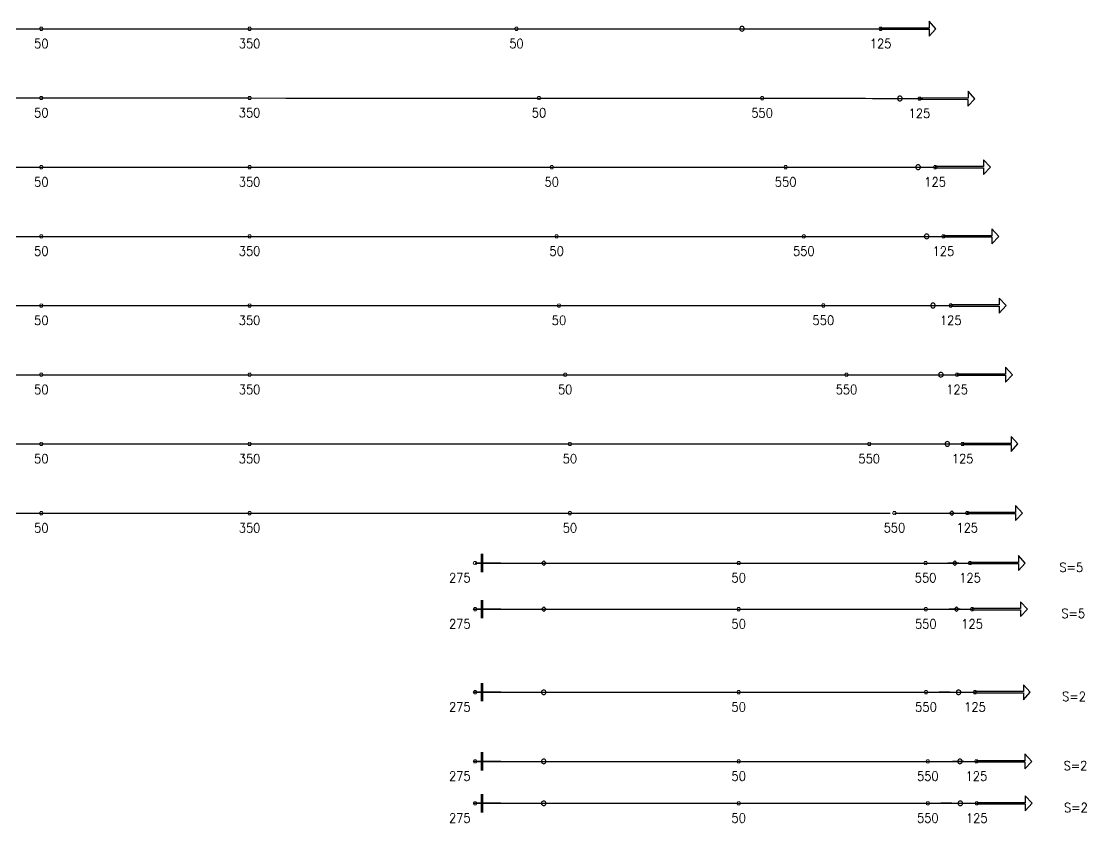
# Model space of a CAD drawing. Header units: millimetres. Extents: x -109376 to 505271, y -20580 to 113678.
# Drawn here: x 326172 to 349272, y 58290 to 75662 of the extents above; entities that cross this region are included whole.
import ezdxf

# ---------------------------------------------------------------- set-up
doc = ezdxf.new("R2010")
doc.units = ezdxf.units.MM
doc.layers.add('Current_plane_Tendon', color=7, linetype='Continuous', true_color=0xab0000)
doc.styles.get("Standard").update_dxf_attribs({"font": 'arial.ttf'})

# ---------------------------------------------------------------- blocks, each defined once
blk = doc.blocks.new('fdsfsdfdsf')
at = {"layer": 'Current_plane_Tendon', "color": 14, "linetype": 'Continuous', "true_color": 0xab0000}
for points, elevation in [([(451340, 334304, 20, 20, 0), (451320, 334338, 20, 20, 0), (451280, 334338, 20, 20, 0), (451260, 334304, 20, 20, 0), (451280, 334269, 20, 20, 0), (451320, 334269, 20, 20, 0)], -20), ([(455857, 334304, 20, 20, 0), (455837, 334338, 20, 20, 0), (455797, 334338, 20, 20, 0), (455777, 334304, 20, 20, 0), (455797, 334269, 20, 20, 0), (455837, 334269, 20, 20, 0)], 130), ([(461643, 334304, 20, 20, 0), (461623, 334338, 20, 20, 0), (461583, 334338, 20, 20, 0), (461563, 334304, 20, 20, 0), (461583, 334269, 20, 20, 0), (461623, 334269, 20, 20, 0)], -20), ([(469539, 334304, 20, 20, 0), (469519, 334338, 20, 20, 0), (469479, 334338, 20, 20, 0), (469459, 334304, 20, 20, 0), (469479, 334269, 20, 20, 0), (469519, 334269, 20, 20, 0)], 64), ([(451340, 332804, 20, 20, 0), (451320, 332838, 20, 20, 0), (451280, 332838, 20, 20, 0), (451260, 332804, 20, 20, 0), (451280, 332769, 20, 20, 0), (451320, 332769, 20, 20, 0)], -20), ([(455857, 332804, 20, 20, 0), (455837, 332838, 20, 20, 0), (455797, 332838, 20, 20, 0), (455777, 332804, 20, 20, 0), (455797, 332769, 20, 20, 0), (455837, 332769, 20, 20, 0)], 130), ([(462131, 332802, 20, 20, 0), (462111, 332836, 20, 20, 0), (462071, 332836, 20, 20, 0), (462051, 332802, 20, 20, 0), (462071, 332767, 20, 20, 0), (462111, 332767, 20, 20, 0)], -20), ([(466970, 332799, 20, 20, 0), (466950, 332834, 20, 20, 0), (466910, 332834, 20, 20, 0), (466890, 332799, 20, 20, 0), (466910, 332765, 20, 20, 0), (466950, 332765, 20, 20, 0)], 130), ([(470383, 332791, 20, 20, 0), (470363, 332825, 20, 20, 0), (470323, 332825, 20, 20, 0), (470303, 332791, 20, 20, 0), (470323, 332756, 20, 20, 0), (470363, 332756, 20, 20, 0)], 61), ([(451340, 331304, 20, 20, 0), (451320, 331338, 20, 20, 0), (451280, 331338, 20, 20, 0), (451260, 331304, 20, 20, 0), (451280, 331269, 20, 20, 0), (451320, 331269, 20, 20, 0)], -20), ([(455857, 331304, 20, 20, 0), (455837, 331338, 20, 20, 0), (455797, 331338, 20, 20, 0), (455777, 331304, 20, 20, 0), (455797, 331269, 20, 20, 0), (455837, 331269, 20, 20, 0)], 130), ([(462409, 331304, 20, 20, 0), (462389, 331338, 20, 20, 0), (462349, 331338, 20, 20, 0), (462329, 331304, 20, 20, 0), (462349, 331269, 20, 20, 0), (462389, 331269, 20, 20, 0)], -20), ([(467480, 331304, 20, 20, 0), (467460, 331338, 20, 20, 0), (467420, 331338, 20, 20, 0), (467400, 331304, 20, 20, 0), (467420, 331269, 20, 20, 0), (467460, 331269, 20, 20, 0)], 134), ([(470722, 331304, 20, 20, 0), (470702, 331338, 20, 20, 0), (470662, 331338, 20, 20, 0), (470642, 331304, 20, 20, 0), (470662, 331269, 20, 20, 0), (470702, 331269, 20, 20, 0)], 59), ([(451340, 329804, 20, 20, 0), (451320, 329838, 20, 20, 0), (451280, 329838, 20, 20, 0), (451260, 329804, 20, 20, 0), (451280, 329769, 20, 20, 0), (451320, 329769, 20, 20, 0)], -20), ([(455857, 329804, 20, 20, 0), (455837, 329838, 20, 20, 0), (455797, 329838, 20, 20, 0), (455777, 329804, 20, 20, 0), (455797, 329769, 20, 20, 0), (455837, 329769, 20, 20, 0)], 130), ([(462514, 329804, 20, 20, 0), (462494, 329838, 20, 20, 0), (462454, 329838, 20, 20, 0), (462434, 329804, 20, 20, 0), (462454, 329769, 20, 20, 0), (462494, 329769, 20, 20, 0)], -20), ([(467874, 329804, 20, 20, 0), (467854, 329838, 20, 20, 0), (467814, 329838, 20, 20, 0), (467794, 329804, 20, 20, 0), (467814, 329769, 20, 20, 0), (467854, 329769, 20, 20, 0)], 133), ([(470900, 329803, 20, 20, 0), (470880, 329838, 20, 20, 0), (470840, 329838, 20, 20, 0), (470820, 329803, 20, 20, 0), (470840, 329769, 20, 20, 0), (470880, 329769, 20, 20, 0)], 58), ([(451340, 328304, 20, 20, 0), (451320, 328338, 20, 20, 0), (451280, 328338, 20, 20, 0), (451260, 328304, 20, 20, 0), (451280, 328269, 20, 20, 0), (451320, 328269, 20, 20, 0)], -20), ([(455857, 328304, 20, 20, 0), (455837, 328338, 20, 20, 0), (455797, 328338, 20, 20, 0), (455777, 328304, 20, 20, 0), (455797, 328269, 20, 20, 0), (455837, 328269, 20, 20, 0)], 130), ([(462565, 328304, 20, 20, 0), (462545, 328338, 20, 20, 0), (462505, 328338, 20, 20, 0), (462485, 328304, 20, 20, 0), (462505, 328269, 20, 20, 0), (462545, 328269, 20, 20, 0)], -20), ([(468297, 328305, 20, 20, 0), (468277, 328339, 20, 20, 0), (468237, 328339, 20, 20, 0), (468217, 328305, 20, 20, 0), (468237, 328270, 20, 20, 0), (468277, 328270, 20, 20, 0)], 255), ([(471059, 328304, 20, 20, 0), (471039, 328339, 20, 20, 0), (470999, 328339, 20, 20, 0), (470979, 328304, 20, 20, 0), (470999, 328269, 20, 20, 0), (471039, 328269, 20, 20, 0)], 180), ([(451340, 326804, 20, 20, 0), (451320, 326838, 20, 20, 0), (451280, 326838, 20, 20, 0), (451260, 326804, 20, 20, 0), (451280, 326769, 20, 20, 0), (451320, 326769, 20, 20, 0)], -20), ([(455857, 326804, 20, 20, 0), (455837, 326838, 20, 20, 0), (455797, 326838, 20, 20, 0), (455777, 326804, 20, 20, 0), (455797, 326769, 20, 20, 0), (455837, 326769, 20, 20, 0)], 130), ([(462700, 326804, 20, 20, 0), (462680, 326838, 20, 20, 0), (462640, 326838, 20, 20, 0), (462620, 326804, 20, 20, 0), (462640, 326769, 20, 20, 0), (462680, 326769, 20, 20, 0)], -20), ([(468799, 326804, 20, 20, 0), (468779, 326838, 20, 20, 0), (468739, 326838, 20, 20, 0), (468719, 326804, 20, 20, 0), (468739, 326769, 20, 20, 0), (468779, 326769, 20, 20, 0)], 133), ([(471198, 326804, 20, 20, 0), (471178, 326839, 20, 20, 0), (471138, 326839, 20, 20, 0), (471118, 326804, 20, 20, 0), (471138, 326769, 20, 20, 0), (471178, 326769, 20, 20, 0)], 58), ([(451340, 325304, 20, 20, 0), (451320, 325338, 20, 20, 0), (451280, 325338, 20, 20, 0), (451260, 325304, 20, 20, 0), (451280, 325269, 20, 20, 0), (451320, 325269, 20, 20, 0)], -20), ([(455857, 325304, 20, 20, 0), (455837, 325338, 20, 20, 0), (455797, 325338, 20, 20, 0), (455777, 325304, 20, 20, 0), (455797, 325269, 20, 20, 0), (455837, 325269, 20, 20, 0)], 130), ([(462802, 325304, 20, 20, 0), (462782, 325338, 20, 20, 0), (462742, 325338, 20, 20, 0), (462722, 325304, 20, 20, 0), (462742, 325269, 20, 20, 0), (462782, 325269, 20, 20, 0)], -20), ([(469293, 325304, 20, 20, 0), (469273, 325338, 20, 20, 0), (469233, 325338, 20, 20, 0), (469213, 325304, 20, 20, 0), (469233, 325269, 20, 20, 0), (469273, 325269, 20, 20, 0)], 132), ([(471317, 325304, 20, 20, 0), (471297, 325338, 20, 20, 0), (471257, 325338, 20, 20, 0), (471237, 325304, 20, 20, 0), (471257, 325269, 20, 20, 0), (471297, 325269, 20, 20, 0)], 57), ([(451340, 323804, 20, 20, 0), (451320, 323838, 20, 20, 0), (451280, 323838, 20, 20, 0), (451260, 323804, 20, 20, 0), (451280, 323769, 20, 20, 0), (451320, 323769, 20, 20, 0)], -170), ([(455857, 323804, 20, 20, 0), (455837, 323838, 20, 20, 0), (455797, 323838, 20, 20, 0), (455777, 323804, 20, 20, 0), (455797, 323769, 20, 20, 0), (455837, 323769, 20, 20, 0)], 130), ([(462802, 323804, 20, 20, 0), (462782, 323838, 20, 20, 0), (462742, 323838, 20, 20, 0), (462722, 323804, 20, 20, 0), (462742, 323769, 20, 20, 0), (462782, 323769, 20, 20, 0)], -20), ([(469839, 323806, 20, 20, 0), (469819, 323840, 20, 20, 0), (469779, 323840, 20, 20, 0), (469759, 323806, 20, 20, 0), (469779, 323771, 20, 20, 0), (469819, 323771, 20, 20, 0)], 255), ([(471417, 323806, 20, 20, 0), (471397, 323840, 20, 20, 0), (471357, 323840, 20, 20, 0), (471337, 323806, 20, 20, 0), (471357, 323771, 20, 20, 0), (471397, 323771, 20, 20, 0)], 180), ([(460747, 322722, 20, 20, 0), (460727, 322756, 20, 20, 0), (460687, 322756, 20, 20, 0), (460667, 322722, 20, 20, 0), (460687, 322687, 20, 20, 0), (460727, 322687, 20, 20, 0)], 55), ([(466462, 322722, 20, 20, 0), (466442, 322756, 20, 20, 0), (466402, 322756, 20, 20, 0), (466382, 322722, 20, 20, 0), (466402, 322687, 20, 20, 0), (466442, 322687, 20, 20, 0)], -170), ([(470515, 322722, 20, 20, 0), (470495, 322756, 20, 20, 0), (470455, 322756, 20, 20, 0), (470435, 322722, 20, 20, 0), (470455, 322687, 20, 20, 0), (470495, 322687, 20, 20, 0)], 135), ([(471477, 322722, 20, 20, 0), (471457, 322756, 20, 20, 0), (471417, 322756, 20, 20, 0), (471397, 322722, 20, 20, 0), (471417, 322687, 20, 20, 0), (471457, 322687, 20, 20, 0)], 60), ([(460747, 321722, 20, 20, 0), (460727, 321756, 20, 20, 0), (460687, 321756, 20, 20, 0), (460667, 321722, 20, 20, 0), (460687, 321687, 20, 20, 0), (460727, 321687, 20, 20, 0)], 55), ([(466462, 321722, 20, 20, 0), (466442, 321756, 20, 20, 0), (466402, 321756, 20, 20, 0), (466382, 321722, 20, 20, 0), (466402, 321687, 20, 20, 0), (466442, 321687, 20, 20, 0)], -20), ([(470519, 321722, 20, 20, 0), (470499, 321756, 20, 20, 0), (470459, 321756, 20, 20, 0), (470439, 321722, 20, 20, 0), (470459, 321687, 20, 20, 0), (470499, 321687, 20, 20, 0)], 135), ([(471523, 321722, 20, 20, 0), (471503, 321756, 20, 20, 0), (471463, 321756, 20, 20, 0), (471443, 321722, 20, 20, 0), (471463, 321687, 20, 20, 0), (471503, 321687, 20, 20, 0)], 60), ([(460747, 319922, 20, 20, 0), (460727, 319956, 20, 20, 0), (460687, 319956, 20, 20, 0), (460667, 319922, 20, 20, 0), (460687, 319887, 20, 20, 0), (460727, 319887, 20, 20, 0)], 55), ([(466462, 319922, 20, 20, 0), (466442, 319956, 20, 20, 0), (466402, 319956, 20, 20, 0), (466382, 319922, 20, 20, 0), (466402, 319887, 20, 20, 0), (466442, 319887, 20, 20, 0)], -20), ([(470523, 319922, 20, 20, 0), (470503, 319957, 20, 20, 0), (470463, 319957, 20, 20, 0), (470443, 319922, 20, 20, 0), (470463, 319887, 20, 20, 0), (470503, 319887, 20, 20, 0)], 130), ([(471585, 319922, 20, 20, 0), (471565, 319957, 20, 20, 0), (471525, 319957, 20, 20, 0), (471505, 319922, 20, 20, 0), (471525, 319887, 20, 20, 0), (471565, 319887, 20, 20, 0)], 55), ([(460747, 318422, 20, 20, 0), (460727, 318456, 20, 20, 0), (460687, 318456, 20, 20, 0), (460667, 318422, 20, 20, 0), (460687, 318387, 20, 20, 0), (460727, 318387, 20, 20, 0)], 55), ([(466462, 318422, 20, 20, 0), (466442, 318456, 20, 20, 0), (466402, 318456, 20, 20, 0), (466382, 318422, 20, 20, 0), (466402, 318387, 20, 20, 0), (466442, 318387, 20, 20, 0)], -20), ([(470563, 318422, 20, 20, 0), (470543, 318456, 20, 20, 0), (470503, 318456, 20, 20, 0), (470483, 318422, 20, 20, 0), (470503, 318387, 20, 20, 0), (470543, 318387, 20, 20, 0)], 130), ([(471616, 318422, 20, 20, 0), (471596, 318456, 20, 20, 0), (471556, 318456, 20, 20, 0), (471536, 318422, 20, 20, 0), (471556, 318387, 20, 20, 0), (471596, 318387, 20, 20, 0)], 55), ([(460747, 317513, 20, 20, 0), (460727, 317548, 20, 20, 0), (460687, 317548, 20, 20, 0), (460667, 317513, 20, 20, 0), (460687, 317479, 20, 20, 0), (460727, 317479, 20, 20, 0)], 55), ([(466462, 317513, 20, 20, 0), (466442, 317548, 20, 20, 0), (466402, 317548, 20, 20, 0), (466382, 317513, 20, 20, 0), (466402, 317479, 20, 20, 0), (466442, 317479, 20, 20, 0)], -20), ([(470563, 317513, 20, 20, 0), (470543, 317548, 20, 20, 0), (470503, 317548, 20, 20, 0), (470483, 317513, 20, 20, 0), (470503, 317479, 20, 20, 0), (470543, 317479, 20, 20, 0)], 130), ([(471625, 317513, 20, 20, 0), (471605, 317548, 20, 20, 0), (471565, 317548, 20, 20, 0), (471545, 317513, 20, 20, 0), (471565, 317479, 20, 20, 0), (471605, 317479, 20, 20, 0)], 55)]:
    blk.add_lwpolyline(points, format="xyseb", close=True, dxfattribs=dict(at, elevation=elevation))
for points, elevation in [([(466544, 334304), (466541, 334319), (466534, 334333), (466523, 334344), (466509, 334351), (466494, 334354), (466478, 334351), (466464, 334344), (466453, 334333), (466446, 334319), (466444, 334304), (466446, 334288), (466453, 334274), (466464, 334263), (466478, 334256), (466494, 334254), (466509, 334256), (466523, 334263), (466534, 334274), (466541, 334288), (466544, 334304)], 189), ([(469499, 334292), (470549, 334292), (470549, 334142), (470699, 334304), (470549, 334466), (470549, 334316), (469499, 334316)], 64), ([(470343, 332779), (471393, 332774), (471393, 332624), (471543, 332785), (471394, 332948), (471394, 332798), (470344, 332803)], 61), ([(469967, 332793), (469964, 332808), (469957, 332822), (469946, 332833), (469932, 332840), (469917, 332843), (469901, 332840), (469887, 332833), (469876, 332822), (469869, 332808), (469867, 332793), (469869, 332777), (469876, 332763), (469887, 332752), (469901, 332745), (469917, 332743), (469932, 332745), (469946, 332752), (469957, 332763), (469964, 332777), (469967, 332793)], 186), ([(470363, 331304), (470361, 331319), (470353, 331333), (470342, 331344), (470328, 331351), (470313, 331354), (470298, 331351), (470284, 331344), (470273, 331333), (470265, 331319), (470263, 331304), (470265, 331288), (470273, 331274), (470284, 331263), (470298, 331256), (470313, 331254), (470328, 331256), (470342, 331263), (470353, 331274), (470361, 331288), (470363, 331304)], 184), ([(470682, 331292), (471732, 331292), (471732, 331142), (471882, 331304), (471732, 331466), (471732, 331316), (470682, 331316)], 59), ([(470860, 329791), (471910, 329791), (471910, 329641), (472060, 329803), (471910, 329965), (471910, 329815), (470860, 329815)], 58), ([(470547, 329803), (470545, 329819), (470538, 329833), (470527, 329844), (470513, 329851), (470497, 329853), (470482, 329851), (470468, 329844), (470457, 329833), (470450, 329819), (470447, 329803), (470450, 329788), (470457, 329774), (470468, 329763), (470482, 329756), (470497, 329753), (470513, 329756), (470527, 329763), (470538, 329774), (470545, 329788), (470547, 329803)], 183), ([(470685, 328304), (470682, 328320), (470675, 328333), (470664, 328345), (470650, 328352), (470635, 328354), (470619, 328352), (470605, 328345), (470594, 328333), (470587, 328320), (470585, 328304), (470587, 328289), (470594, 328275), (470605, 328264), (470619, 328257), (470635, 328254), (470650, 328257), (470664, 328264), (470675, 328275), (470682, 328289), (470685, 328304)], 305), ([(471019, 328292), (472069, 328292), (472069, 328142), (472219, 328304), (472069, 328466), (472069, 328316), (471019, 328316)], 180), ([(471158, 326792), (472208, 326792), (472208, 326642), (472358, 326804), (472208, 326966), (472208, 326816), (471158, 326816)], 58), ([(470855, 326804), (470853, 326819), (470846, 326833), (470835, 326844), (470821, 326851), (470805, 326854), (470790, 326851), (470776, 326844), (470765, 326833), (470758, 326819), (470755, 326804), (470758, 326788), (470765, 326774), (470776, 326763), (470790, 326756), (470805, 326754), (470821, 326756), (470835, 326763), (470846, 326774), (470853, 326788), (470855, 326804)], 183), ([(470996, 325304), (470993, 325319), (470986, 325333), (470975, 325344), (470961, 325351), (470946, 325354), (470930, 325351), (470916, 325344), (470905, 325333), (470898, 325319), (470896, 325304), (470898, 325288), (470905, 325274), (470916, 325263), (470930, 325256), (470946, 325254), (470961, 325256), (470975, 325263), (470986, 325274), (470993, 325288), (470996, 325304)], 182), ([(471277, 325292), (472327, 325292), (472327, 325142), (472477, 325304), (472327, 325466), (472327, 325316), (471277, 325316)], 57), ([(471377, 323794), (472427, 323794), (472427, 323644), (472577, 323806), (472427, 323968), (472427, 323818), (471377, 323818)], 180), ([(471095, 323806), (471045, 323856), (470995, 323806), (471045, 323756), (471095, 323806)], 305), ([(462244, 322722), (462194, 322772), (462144, 322722), (462194, 322672), (462244, 322722)], 180), ([(471158, 322722), (471108, 322772), (471058, 322722), (471108, 322672), (471158, 322722)], 185), ([(471437, 322710), (472487, 322710), (472487, 322560), (472637, 322722), (472487, 322884), (472487, 322734), (471437, 322734)], 60), ([(471483, 321710), (472533, 321710), (472533, 321560), (472683, 321722), (472533, 321884), (472533, 321734), (471483, 321734)], 60), ([(462244, 321722), (462194, 321772), (462144, 321722), (462194, 321672), (462244, 321722)], 180), ([(471192, 321722), (471142, 321772), (471092, 321722), (471142, 321672), (471192, 321722)], 185), ([(462244, 319922), (462242, 319937), (462235, 319951), (462223, 319962), (462210, 319969), (462194, 319972), (462179, 319969), (462165, 319962), (462154, 319951), (462147, 319937), (462144, 319922), (462147, 319906), (462154, 319892), (462165, 319881), (462179, 319874), (462194, 319872), (462210, 319874), (462223, 319881), (462235, 319892), (462242, 319906), (462244, 319922)], 180), ([(471238, 319922), (471236, 319937), (471229, 319951), (471218, 319962), (471204, 319969), (471188, 319972), (471173, 319969), (471159, 319962), (471148, 319951), (471141, 319937), (471138, 319922), (471141, 319906), (471148, 319893), (471159, 319881), (471173, 319874), (471188, 319872), (471204, 319874), (471218, 319881), (471229, 319893), (471236, 319906), (471238, 319922)], 180), ([(471545, 319910), (472595, 319910), (472595, 319760), (472745, 319922), (472595, 320084), (472595, 319934), (471545, 319934)], 55), ([(471576, 318410), (472626, 318410), (472626, 318260), (472776, 318422), (472626, 318584), (472626, 318434), (471576, 318434)], 55), ([(462244, 318422), (462242, 318437), (462235, 318451), (462223, 318462), (462210, 318469), (462194, 318472), (462179, 318469), (462165, 318462), (462154, 318451), (462147, 318437), (462144, 318422), (462147, 318406), (462154, 318392), (462165, 318381), (462179, 318374), (462194, 318372), (462210, 318374), (462223, 318381), (462235, 318392), (462242, 318406), (462244, 318422)], 180), ([(471269, 318422), (471266, 318437), (471259, 318451), (471248, 318462), (471234, 318469), (471219, 318472), (471203, 318469), (471189, 318462), (471178, 318451), (471171, 318437), (471169, 318422), (471171, 318406), (471178, 318392), (471189, 318381), (471203, 318374), (471219, 318372), (471234, 318374), (471248, 318381), (471259, 318392), (471266, 318406), (471269, 318422)], 180), ([(471585, 317501), (472635, 317501), (472635, 317351), (472785, 317513), (472635, 317675), (472635, 317525), (471585, 317525)], 55), ([(462244, 317513), (462242, 317529), (462235, 317543), (462223, 317554), (462210, 317561), (462194, 317563), (462179, 317561), (462165, 317554), (462154, 317543), (462147, 317529), (462144, 317513), (462147, 317498), (462154, 317484), (462165, 317473), (462179, 317466), (462194, 317463), (462210, 317466), (462223, 317473), (462235, 317484), (462242, 317498), (462244, 317513)], 180), ([(471278, 317513), (471275, 317529), (471268, 317543), (471257, 317554), (471243, 317561), (471228, 317563), (471212, 317561), (471198, 317554), (471187, 317543), (471180, 317529), (471178, 317513), (471180, 317498), (471187, 317484), (471198, 317473), (471212, 317466), (471228, 317463), (471243, 317466), (471257, 317473), (471268, 317484), (471275, 317498), (471278, 317513)], 180)]:
    blk.add_lwpolyline(points, close=True, dxfattribs=dict(at, elevation=elevation))
at = {"layer": 'Current_plane_Tendon', "color": 14, "linetype": 'Continuous', "true_color": 0xab0000, "elevation": 180}
for points in [[(460857, 322922, 60, 60, 0), (460857, 322522, 60, 60, 0)], [(460857, 321922, 60, 60, 0), (460857, 321522, 60, 60, 0)], [(460857, 320122, 60, 60, 0), (460857, 319722, 60, 60, 0)], [(460857, 318622, 60, 60, 0), (460857, 318222, 60, 60, 0)], [(460857, 317713, 60, 60, 0), (460857, 317313, 60, 60, 0)]]:
    blk.add_lwpolyline(points, format="xyseb", dxfattribs=at)
at = {"layer": 'Current_plane_Tendon', "color": 14, "linetype": 'Continuous', "true_color": 0xab0000}
for points in [[(446782, 334304, 130), (447347, 334304, 125), (447911, 334304, 111), (448476, 334304, 88), (449041, 334304, 55), (449605, 334304, 22), (450170, 334304, -1), (450735, 334304, -15), (451300, 334304, -20), (451864, 334304, -15), (452429, 334304, -1), (452994, 334304, 22), (453558, 334304, 55), (454123, 334304, 88), (454688, 334304, 111), (455252, 334304, 125), (455817, 334304, 130)], [(455817, 334304, 130), (456540, 334304, 125), (457264, 334304, 111), (457987, 334304, 88), (458710, 334304, 55), (459433, 334304, 22), (460157, 334304, -1), (460880, 334304, -15), (461603, 334304, -20), (462327, 334304, -15), (463050, 334304, -1), (463773, 334304, 22), (464496, 334304, 55), (465220, 334304, 88), (465943, 334304, 111), (466666, 334304, 125), (467389, 334304, 130)], [(467389, 334304, 130), (467561, 334304, 129), (467732, 334304, 128), (467903, 334304, 124), (468075, 334304, 120), (468246, 334304, 115), (468765, 334304, 223), (468936, 334304, 215), (469108, 334304, 206), (469279, 334304, 195), (469450, 334304, 184), (469622, 334304, 171)], [(446782, 332804, 130), (447347, 332804, 125), (447911, 332804, 111), (448476, 332804, 88), (449041, 332804, 55), (449605, 332804, 22), (450170, 332804, -1), (450735, 332804, -15), (451300, 332804, -20), (451864, 332804, -15), (452429, 332804, -1), (452994, 332804, 22), (453558, 332804, 55), (454123, 332804, 88), (454688, 332804, 111), (455252, 332804, 125), (455817, 332804, 130)], [(455817, 332804, 130), (456601, 332803, 125), (457386, 332803, 111), (458170, 332803, 88), (458954, 332803, 55), (459738, 332802, 22), (460523, 332802, -1), (461307, 332802, -15), (462091, 332802, -20), (462875, 332801, -15), (463660, 332801, -1), (464444, 332801, 22), (465228, 332800, 55), (466012, 332800, 88), (466797, 332800, 111), (467581, 332800, 125), (468365, 332799, 130)], [(468365, 332799, 130), (468520, 332799, 129), (469015, 332797, 247), (469170, 332796, 244), (469326, 332795, 239), (469481, 332794, 234), (469636, 332794, 227), (469791, 332793, 219), (469947, 332792, 210), (470102, 332792, 199), (470257, 332791, 187), (470412, 332790, 174)], [(446782, 331304, 130), (447347, 331304, 125), (447911, 331304, 111), (448476, 331304, 88), (449041, 331304, 55), (449605, 331304, 22), (450170, 331304, -1), (450735, 331304, -15), (451300, 331304, -20), (451864, 331304, -15), (452429, 331304, -1), (452994, 331304, 22), (453558, 331304, 55), (454123, 331304, 88), (454688, 331304, 111), (455252, 331304, 125), (455817, 331304, 130)], [(455817, 331304, 130), (456636, 331304, 125), (457455, 331304, 111), (458274, 331304, 88), (459093, 331304, 55), (459912, 331304, 22), (460731, 331304, -1), (461550, 331304, -15), (462369, 331304, -20), (463188, 331304, -15), (464008, 331304, -1), (464827, 331304, 22), (465646, 331304, 55), (466465, 331304, 88), (467284, 331304, 111), (468103, 331304, 125), (468922, 331304, 130)], [(468876, 331304, 134), (469010, 331304, 134), (469144, 331304, 132), (469279, 331304, 129), (469742, 331304, 245), (469876, 331304, 240), (470011, 331304, 233), (470145, 331304, 225), (470279, 331304, 215), (470414, 331304, 205), (470548, 331304, 193), (470682, 331304, 180)], [(446782, 329804, 130), (447347, 329804, 125), (447911, 329804, 111), (448476, 329804, 88), (449041, 329804, 55), (449605, 329804, 22), (450170, 329804, -1), (450735, 329804, -15), (451300, 329804, -20), (451864, 329804, -15), (452429, 329804, -1), (452994, 329804, 22), (453558, 329804, 55), (454123, 329804, 88), (454688, 329804, 111), (455252, 329804, 125), (455817, 329804, 130)], [(455817, 329804, 130), (456649, 329804, 125), (457481, 329804, 111), (458314, 329804, 88), (459146, 329804, 55), (459978, 329804, 22), (460810, 329804, -1), (461642, 329804, -15), (462474, 329804, -20), (463307, 329804, -15), (464139, 329804, -1), (464971, 329804, 22), (465803, 329804, 55), (466635, 329804, 88), (467467, 329804, 111), (468300, 329804, 125), (469132, 329804, 130)], [(469099, 329804, 133), (469231, 329804, 133), (469363, 329804, 131), (469495, 329804, 128), (469936, 329803, 245), (470068, 329803, 240), (470200, 329803, 233), (470332, 329803, 225), (470464, 329803, 215), (470596, 329803, 205), (470728, 329803, 193), (470860, 329803, 180)], [(446782, 328304, 130), (447347, 328304, 125), (447911, 328304, 111), (448476, 328304, 88), (449041, 328304, 55), (449605, 328304, 22), (450170, 328304, -1), (450735, 328304, -15), (451300, 328304, -20), (451864, 328304, -15), (452429, 328304, -1), (452994, 328304, 22), (453558, 328304, 55), (454123, 328304, 88), (454688, 328304, 111), (455252, 328304, 125), (455817, 328304, 130)], [(455817, 328304, 130), (456656, 328304, 125), (457494, 328304, 111), (458332, 328304, 88), (459171, 328304, 55), (460009, 328304, 22), (460848, 328304, -1), (461686, 328304, -15), (462525, 328304, -20), (463363, 328304, -15), (464202, 328304, -1), (465040, 328304, 22), (465879, 328304, 55), (466717, 328304, 88), (467555, 328304, 111), (468394, 328304, 125), (469232, 328304, 130)], [(469191, 328305, 255), (469330, 328305, 254), (469470, 328305, 253), (469610, 328305, 249), (469749, 328305, 245), (469889, 328305, 240), (470029, 328305, 233), (470460, 328304, 225), (470600, 328304, 215), (470740, 328304, 205), (470879, 328304, 193), (471019, 328304, 180)], [(446782, 326804, 130), (447347, 326804, 125), (447911, 326804, 111), (448476, 326804, 88), (449041, 326804, 55), (449605, 326804, 22), (450170, 326804, -1), (450735, 326804, -15), (451300, 326804, -20), (451864, 326804, -15), (452429, 326804, -1), (452994, 326804, 22), (453558, 326804, 55), (454123, 326804, 88), (454688, 326804, 111), (455252, 326804, 125), (455817, 326804, 130)], [(455817, 326804, 130), (456673, 326804, 125), (457528, 326804, 111), (458383, 326804, 88), (459239, 326804, 55), (460094, 326804, 22), (460950, 326804, -1), (461805, 326804, -15), (462660, 326804, -20), (463516, 326804, -15), (464371, 326804, -1), (465227, 326804, 22), (466082, 326804, 55), (466938, 326804, 88), (467793, 326804, 111), (468648, 326804, 125), (469504, 326804, 130)], [(469471, 326804, 133), (469599, 326804, 133), (469727, 326804, 131), (469856, 326804, 128), (469984, 326804, 123), (470112, 326804, 118), (470517, 326804, 233), (470645, 326804, 225), (470773, 326804, 215), (470901, 326804, 205), (471029, 326804, 193), (471158, 326804, 180)], [(446782, 325304, 130), (447347, 325304, 125), (447911, 325304, 111), (448476, 325304, 88), (449041, 325304, 55), (449605, 325304, 22), (450170, 325304, -1), (450735, 325304, -15), (451300, 325304, -20), (451864, 325304, -15), (452429, 325304, -1), (452994, 325304, 22), (453558, 325304, 55), (454123, 325304, 88), (454688, 325304, 111), (455252, 325304, 125), (455817, 325304, 130)], [(455817, 325304, 130), (456685, 325304, 125), (457553, 325304, 111), (458422, 325304, 88), (459290, 325304, 55), (460158, 325304, 22), (461026, 325304, -1), (461894, 325304, -15), (462762, 325304, -20), (463631, 325304, -15), (464499, 325304, -1), (465367, 325304, 22), (466235, 325304, 55), (467103, 325304, 88), (467972, 325304, 111), (468840, 325304, 125), (469708, 325304, 130)], [(469688, 325304, 132), (469809, 325304, 132), (469929, 325304, 130), (470050, 325304, 127), (470170, 325304, 122), (470554, 325304, 240), (470675, 325304, 233), (470795, 325304, 225), (470916, 325304, 215), (471036, 325304, 205), (471156, 325304, 193), (471277, 325304, 180)], [(446782, 323804, 130), (447347, 323804, 121), (447911, 323804, 92), (448476, 323804, 46), (449041, 323804, -20), (449605, 323804, -86), (450170, 323804, -132), (450735, 323804, -161), (451300, 323804, -170), (451864, 323804, -161), (452429, 323804, -132), (452994, 323804, -86), (453558, 323804, -20), (454123, 323804, 46), (454688, 323804, 92), (455252, 323804, 121), (455817, 323804, 130)], [(455817, 323804, 130), (456685, 323804, 125), (457553, 323804, 111), (458422, 323804, 88), (459290, 323804, 55), (460158, 323804, 22), (461026, 323804, -1), (461894, 323804, -15), (462762, 323804, -20), (463631, 323804, -15), (464499, 323804, -1), (465367, 323804, 22), (466235, 323804, 55), (467103, 323804, 88), (467972, 323804, 111), (468840, 323804, 125), (469708, 323804, 130)], [(469799, 323806, 255), (469919, 323806, 254), (470040, 323806, 253), (470160, 323806, 249), (470281, 323806, 245), (470401, 323806, 240), (470522, 323806, 233), (470642, 323806, 225), (471015, 323806, 215), (471136, 323806, 205), (471256, 323806, 193), (471377, 323806, 180)], [(460707, 322722, 180), (461262, 322722, 169), (460707, 322722, 180), (461417, 322722, -55), (462305, 322722, -105), (463193, 322722, -141), (464082, 322722, -163), (464970, 322722, -170), (465859, 322722, -160), (466747, 322722, -132), (467635, 322722, -84), (468524, 322722, -16), (469412, 322722, 70), (469967, 322722, 115), (470523, 322722, 130)], [(470475, 322722, 135), (470595, 322722, 135), (470714, 322722, 133), (470834, 322722, 130), (470953, 322722, 125), (471073, 322722, 120), (471193, 322722, 113), (470958, 322722, 140), (471078, 322722, 130), (471198, 322722, 120), (471317, 322722, 108), (471437, 322722, 95)], [(460707, 321722, 180), (461262, 321722, 176), (460667, 321722, 66)], [(460667, 321722, 37), (461417, 321722, 18), (462305, 321722, 2), (463193, 321722, -10), (464082, 321722, -18), (464970, 321722, -20), (465859, 321722, -15), (466747, 321722, -1), (467635, 321722, 23), (468524, 321722, 57), (469412, 321722, 100), (469967, 321722, 122), (470523, 321722, 130)], [(470479, 321722, 135), (470603, 321722, 134), (470727, 321722, 132), (470851, 321722, 129), (470975, 321722, 125), (471099, 321722, 119), (471222, 321722, 112), (470988, 321722, 138), (471112, 321722, 129), (471235, 321722, 119), (471359, 321722, 107), (471483, 321722, 94)], [(460707, 319922, 180), (461262, 319922, 176), (460667, 319922, 66)], [(460667, 319922, 37), (461417, 319922, 18), (462305, 319922, 2), (463193, 319922, -10), (464082, 319922, -18), (464970, 319922, -20), (465859, 319922, -15), (466747, 319922, -1), (467635, 319922, 23), (468524, 319922, 57), (469412, 319922, 100), (469967, 319922, 122), (470523, 319922, 130)], [(470483, 319922, 130), (470612, 319922, 129), (470742, 319922, 128), (470872, 319922, 124), (471002, 319922, 120), (470766, 319922, 148), (470896, 319922, 141), (471026, 319922, 133), (471156, 319922, 124), (471286, 319922, 113), (471415, 319922, 101), (471545, 319922, 88)], [(460707, 318422, 180), (461262, 318422, 176), (460667, 318422, 66)], [(460667, 318422, 37), (461417, 318422, 18), (462305, 318422, 2), (463193, 318422, -10), (464082, 318422, -18), (464970, 318422, -20), (465859, 318422, -15), (466747, 318422, -1), (467635, 318422, 23), (468524, 318422, 57), (469412, 318422, 100), (469967, 318422, 122), (470523, 318422, 130)], [(470523, 318422, 130), (470652, 318422, 129), (470782, 318422, 128), (470912, 318422, 124), (471042, 318422, 120), (471172, 318422, 115), (471302, 318422, 108), (471056, 318422, 134), (471186, 318422, 124), (471316, 318422, 114), (471446, 318422, 102), (471576, 318422, 89)], [(460707, 317513, 180), (461262, 317513, 176), (460667, 317513, 66)], [(460667, 317513, 37), (461417, 317513, 18), (462305, 317513, 2), (463193, 317513, -10), (464082, 317513, -18), (464970, 317513, -20), (465859, 317513, -15), (466747, 317513, -1), (467635, 317513, 23), (468524, 317513, 57), (469412, 317513, 100), (469967, 317513, 122), (470523, 317513, 130)], [(470523, 317513, 130), (470652, 317513, 129), (470782, 317513, 128), (470912, 317513, 124), (471042, 317513, 120), (470806, 317513, 148), (470936, 317513, 141), (471065, 317513, 133), (471195, 317513, 124), (471325, 317513, 113), (471455, 317513, 101), (471585, 317513, 88)]]:
    blk.add_polyline3d(points, dxfattribs=at)
at = {"layer": 'Current_plane_Tendon', "color": 14, "linetype": 'Continuous', "true_color": 0xab0000, "char_height": 200, "attachment_point": 5}
for s, insert in [('\\FSTANDARD.shx;50', (451300, 333984, -20)), ('\\FSTANDARD.shx;350', (455817, 333984, 130)), ('\\FSTANDARD.shx;50', (461603, 333984, -20)), ('\\FSTANDARD.shx;125', (469499, 333984, 180)), ('\\FSTANDARD.shx;50', (451300, 332484, -20)), ('\\FSTANDARD.shx;50', (451300, 330984, -20)), ('\\FSTANDARD.shx;350', (455817, 330984, 130)), ('\\FSTANDARD.shx;50', (462369, 330984, -20)), ('\\FSTANDARD.shx;550', (467440, 330984, 134)), ('\\FSTANDARD.shx;125', (470682, 330984, 180)), ('\\FSTANDARD.shx;50', (451300, 329484, -20)), ('\\FSTANDARD.shx;350', (455817, 329484, 130)), ('\\FSTANDARD.shx;50', (462474, 329484, -20)), ('\\FSTANDARD.shx;550', (467834, 329484, 133)), ('\\FSTANDARD.shx;125', (470860, 329483, 180)), ('\\FSTANDARD.shx;50', (451300, 327984, -20)), ('\\FSTANDARD.shx;350', (455817, 327984, 130)), ('\\FSTANDARD.shx;50', (462525, 327984, -20)), ('\\FSTANDARD.shx;550', (468257, 327985, 255)), ('\\FSTANDARD.shx;125', (471019, 327984, 180)), ('\\FSTANDARD.shx;50', (451300, 326484, -20)), ('\\FSTANDARD.shx;350', (455817, 326484, 130)), ('\\FSTANDARD.shx;50', (462660, 326484, -20)), ('\\FSTANDARD.shx;550', (468759, 326484, 133)), ('\\FSTANDARD.shx;125', (471158, 326484, 180)), ('\\FSTANDARD.shx;50', (451300, 324984, -20)), ('\\FSTANDARD.shx;350', (455817, 324984, 130)), ('\\FSTANDARD.shx;50', (462762, 324984, -20)), ('\\FSTANDARD.shx;550', (469253, 324984, 132)), ('\\FSTANDARD.shx;125', (471277, 324984, 180)), ('\\FSTANDARD.shx;50', (451300, 323484, -170)), ('\\FSTANDARD.shx;350', (455817, 323484, 130)), ('\\FSTANDARD.shx;50', (462762, 323484, -20)), ('\\FSTANDARD.shx;550', (469799, 323486, 255)), ('\\FSTANDARD.shx;125', (471377, 323486, 180)), ('\\FSTANDARD.shx;\xa0S=5', (473584, 322629, 215)), ('\\FSTANDARD.shx;275', (460374, 322402, 180)), ('\\FSTANDARD.shx;50', (466422, 322402, -170)), ('\\FSTANDARD.shx;550', (470475, 322402, 135)), ('\\FSTANDARD.shx;125', (471437, 322402, 95)), ('\\FSTANDARD.shx;\xa0S=5', (473627, 321629, 214)), ('\\FSTANDARD.shx;275', (460374, 321402, 180)), ('\\FSTANDARD.shx;50', (466422, 321402, -20)), ('\\FSTANDARD.shx;550', (470479, 321402, 135)), ('\\FSTANDARD.shx;125', (471483, 321402, 94)), ('\\FSTANDARD.shx;\xa0S=2', (473645, 319829, 213)), ('\\FSTANDARD.shx;275', (460374, 319602, 180)), ('\\FSTANDARD.shx;50', (466422, 319602, -20)), ('\\FSTANDARD.shx;550', (470483, 319602, 130)), ('\\FSTANDARD.shx;125', (471545, 319602, 88)), ('\\FSTANDARD.shx;\xa0S=2', (473676, 318329, 214)), ('\\FSTANDARD.shx;275', (460374, 318102, 180)), ('\\FSTANDARD.shx;50', (466422, 318102, -20)), ('\\FSTANDARD.shx;550', (470523, 318102, 130)), ('\\FSTANDARD.shx;125', (471576, 318102, 89)), ('\\FSTANDARD.shx;\xa0S=2', (473685, 317421, 213)), ('\\FSTANDARD.shx;275', (460374, 317193, 180)), ('\\FSTANDARD.shx;50', (466422, 317193, -20)), ('\\FSTANDARD.shx;550', (470523, 317193, 130)), ('\\FSTANDARD.shx;125', (471585, 317193, 88))]:
    blk.add_mtext(s, dxfattribs=dict(at, insert=insert))
for s, insert, rotation in [('\\FSTANDARD.shx;350', (455817, 332484, 130), 359.9801), ('\\FSTANDARD.shx;50', (462091, 332482, -20), 359.9801), ('\\FSTANDARD.shx;550', (466929, 332479, 130), 359.7438), ('\\FSTANDARD.shx;125', (470342, 332471, 180), 359.7438)]:
    blk.add_mtext(s, dxfattribs=dict(at, insert=insert, rotation=rotation))

msp = doc.modelspace()

# ---------------------------------------------------------------- block references
at = {"layer": 'Current_plane_Tendon', "linetype": 'Continuous'}
msp.add_blockref('fdsfsdfdsf', (-124695.6, -258803.5, -180), dxfattribs=at)

doc.saveas('drawing.dxf')
